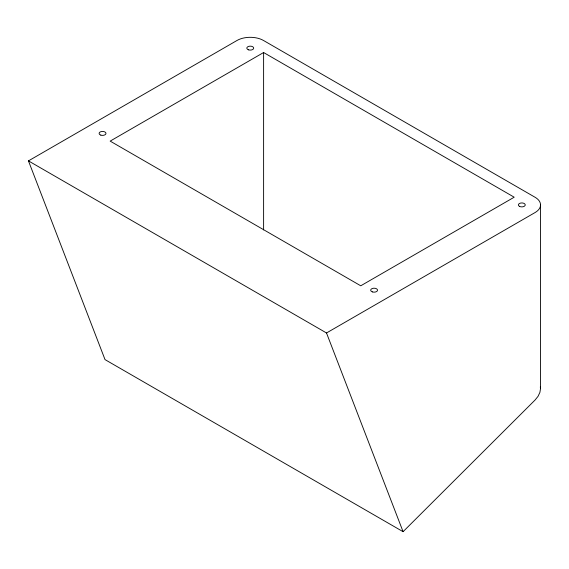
<?xml version="1.0" encoding="UTF-8"?>
<svg xmlns="http://www.w3.org/2000/svg" width="569" height="569" viewBox="0 0 569 569"><rect width="100%" height="100%" fill="white"/><g stroke="black" fill="none" stroke-linecap="round" stroke-linejoin="round"><path stroke-width="0.85" d="M540.55 204.911L540.55 388.435L539.91 392.39L538.039 396.344L535.066 400.021L403.08 531.688L105.023 359.608L28.45 160.885L237.003 40.477A18.734 10.818 0 0 1 263.497 40.477L535.066 197.265A18.734 10.818 0 0 1 535.066 212.557L326.506 332.972L28.45 160.885M263.611 52.526L110.166 141.112L360.753 285.794L514.198 197.201L263.611 52.526L263.611 229.912M326.506 332.972L403.08 531.688M540.294 386.963L540.55 388.435M100.827 135.123A3.435 1.984 0 0 0 105.983 133.402A3.435 1.984 0 0 0 100.827 131.688A3.435 1.984 0 0 0 100.827 135.123M519.39 206.312A3.435 1.984 0 0 0 525.13 205.423A3.435 1.984 0 0 0 520.927 202.998A3.435 1.984 0 0 0 519.39 206.312M248.532 49.844A3.435 1.984 0 0 0 253.689 48.123A3.435 1.984 0 0 0 248.532 46.409A3.435 1.984 0 0 0 248.532 49.844M372.396 291.904A3.435 1.984 0 0 0 377.546 290.19A3.435 1.984 0 0 0 372.396 288.469A3.435 1.984 0 0 0 372.396 291.904"/></g></svg>
